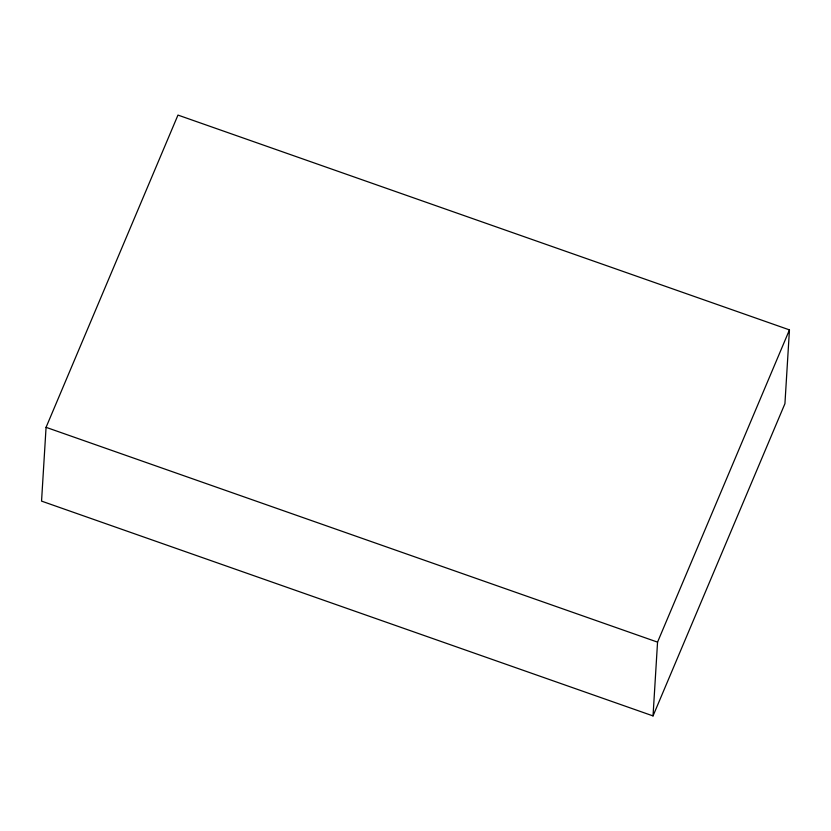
<?xml version="1.0" encoding="UTF-8"?>
<svg xmlns="http://www.w3.org/2000/svg" width="831" height="831" viewBox="0 0 831 831"><rect width="100%" height="100%" fill="white"/><g stroke="black" fill="none" stroke-linecap="round" stroke-linejoin="round"><path stroke-width="1.25" d="M46.069 427.331L41.55 501.114L653.031 715.917L784.931 403.669L789.45 329.886L177.969 115.083L46.069 427.331L657.55 642.134L653.031 715.917M657.55 642.134L789.45 329.886"/></g></svg>
